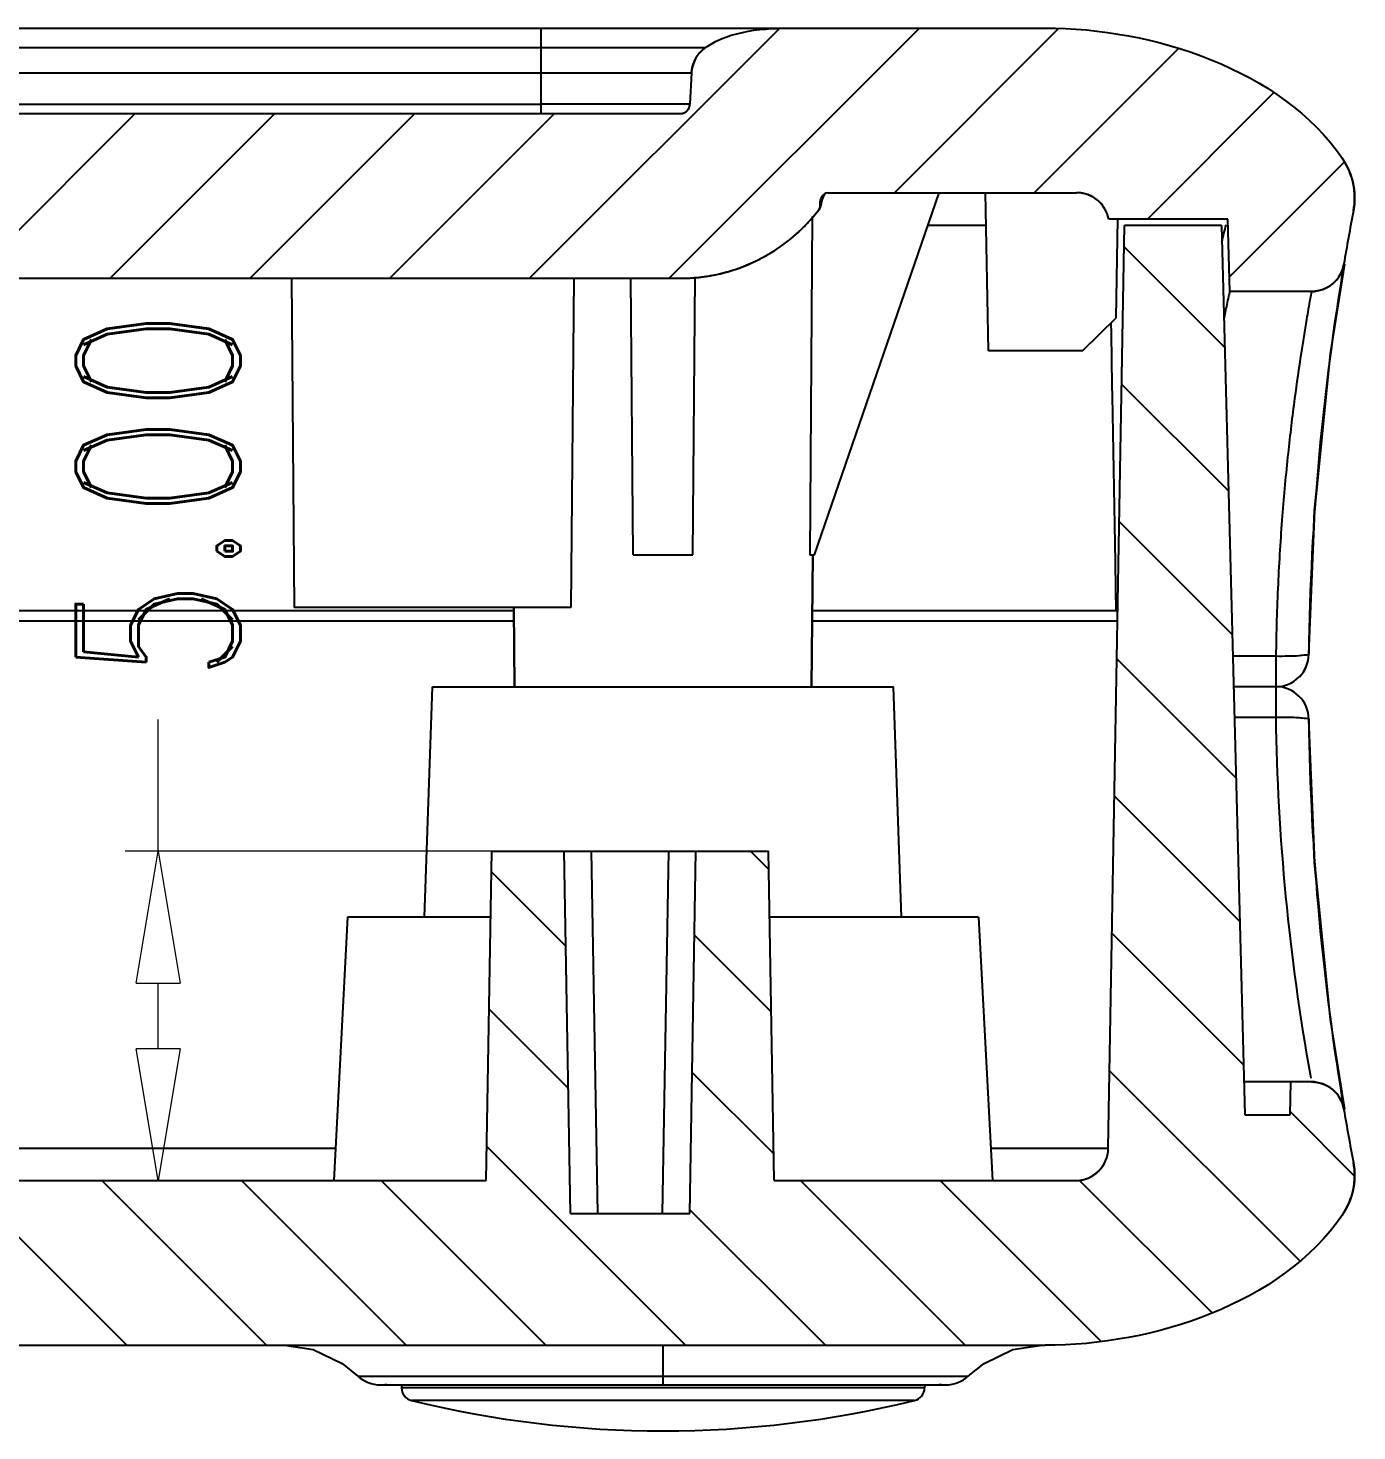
# Model space of a CAD drawing. Header units: millimetres. Extents: x 2243 to 2552, y 611 to 826.
# Drawn here: x 2309.13 to 2329.31, y 659.29 to 680.59 of the extents above; entities that cross this region are included whole.
import ezdxf

# ---------------------------------------------------------------- set-up
doc = ezdxf.new("R2010")
doc.units = ezdxf.units.MM
doc.layers.add('dim', color=82, linetype='Continuous', lineweight=9)
doc.styles.add('ROMAND', font='romand.shx', dxfattribs={"width": 0.75, "bigfont": 'gbcbig.shx'})
doc.dimstyles.new('YanXiu', dxfattribs={"dimtxt": 2.5, "dimasz": 2.2, "dimexe": 1, "dimexo": 0, "dimgap": 0.66, "dimtad": 0, "dimzin": 1, "dimdsep": 46, "dimtxsty": 'ROMAND', "dimblk": 'CLOSEDBLANK', "dimcen": 0, "dimclrd": 3, "dimclre": 3, "dimclrt": 7, "dimazin": 0, "dimtfac": 1, "dimtofl": 0, "dimtmove": 0, "dimatfit": 3, "dimldrblk": 'CLOSEDBLANK', "dimfxl": 0, "dimlwd": 5, "dimlwe": 5, "dimarcsym": 0})

# ---------------------------------------------------------------- blocks, each defined once
blk = doc.blocks.new('_ClosedBlank')
at = {"color": 0, "linetype": 'ByBlock', "lineweight": -2}
for p, q in [((-1, 0.167), (0, 0)), ((-1, 0.167), (-1, -0.167)), ((0, 0), (-1, -0.167))]:
    blk.add_line(p, q, dxfattribs=at)
blk = doc.blocks.new('*D42')
at = {"layer": 'Defpoints', "color": 0}
for p in [(2311.103, 668.094), (2316.171, 668.094), (2316.084, 663.094)]:
    blk.add_point(p, dxfattribs=at)
at = {"layer": 'dim', "color": 3, "lineweight": 5}
for p, q in [((2311.103, 668.094), (2311.103, 670.094)), ((2316.171, 668.094), (2310.603, 668.094)), ((2311.103, 665.094), (2311.103, 666.094)), ((2316.084, 663.094), (2310.603, 663.094))]:
    blk.add_line(p, q, dxfattribs=at)
at = {"layer": 'dim', "color": 3, "lineweight": 5, "xscale": 2, "yscale": 2, "zscale": 2}
for p, rotation in [((2311.103, 668.094), 90), ((2311.103, 663.094), 270)]:
    blk.add_blockref('_ClosedBlank', p, dxfattribs=dict(at, rotation=rotation))
at = {"layer": 'dim', "color": 7, "insert": (2311.103, 673.495), "char_height": 2.5, "attachment_point": 5, "rotation": 90, "style": 'ROMAND'}
blk.add_mtext('5.00', dxfattribs=at)

msp = doc.modelspace()

# ---------------------------------------------------------------- hatches: boundary and pattern name
at = {"linetype": 'Continuous'}
h = msp.add_hatch(dxfattribs=at)
h.set_pattern_fill('DEFAULT__2', color=2, scale=1.5, angle=45, style=0, pattern_type=0)
h.set_pattern_definition([(45, (1918.4435, 575.48), (-1.06066, 1.06066), [])])
edge = h.paths.add_edge_path()
edge.add_line((2264.468, 670.594), (2265.821, 670.594))
edge.add_spline(control_points=[(2264.468, 670.594), (2264.178, 670.594), (2263.972, 670.797), (2263.968, 671.087)], knot_values=[0, 0, 0, 0, 1, 1, 1, 1], weights=[1, 0.807748, 0.807748, 1], degree=3, periodic=0)
edge.add_arc((2225.304, 670.59), 38.667, 0.7371, 10.772)
edge.add_spline(control_points=[(2263.29, 677.817), (2263.236, 678.098), (2263.295, 678.379), (2263.458, 678.615)], knot_values=[0, 0, 0, 0, 1, 1, 1, 1], weights=[1, 0.948541, 0.948541, 1], degree=3, periodic=0)
edge.add_spline(control_points=[(2263.458, 678.615), (2264.371, 679.941), (2266.358, 680.594), (2267.971, 680.594)], knot_values=[0, 0, 0, 0, 1, 1, 1, 1], degree=3, periodic=0)
edge.add_line((2267.971, 680.594), (2271.771, 680.594))
edge.add_spline(control_points=[(2271.771, 680.594), (2272.435, 680.594), (2272.869, 680.478), (2273.125, 680.299)], knot_values=[0, 0, 0, 0, 1, 1, 1, 1], degree=3, periodic=0)
edge.add_spline(control_points=[(2273.125, 680.299), (2273.254, 680.209), (2273.33, 680.072), (2273.339, 679.915)], knot_values=[0, 0, 0, 0, 1, 1, 1, 1], weights=[1, 0.93226, 0.93226, 1], degree=3, periodic=0)
edge.add_line((2273.339, 679.915), (2273.364, 679.436))
edge.add_spline(control_points=[(2273.514, 679.294), (2273.429, 679.294), (2273.368, 679.352), (2273.364, 679.436)], knot_values=[0, 0, 0, 0, 1, 1, 1, 1], weights=[1, 0.816916, 0.816916, 1], degree=3, periodic=0)
edge.add_line((2273.514, 679.294), (2319.029, 679.294))
edge.add_spline(control_points=[(2319.029, 679.294), (2319.113, 679.294), (2319.174, 679.352), (2319.179, 679.436)], knot_values=[0, 0, 0, 0, 1, 1, 1, 1], weights=[1, 0.816916, 0.816916, 1], degree=3, periodic=0)
edge.add_line((2319.204, 679.915), (2319.179, 679.436))
edge.add_spline(control_points=[(2319.204, 679.915), (2319.212, 680.072), (2319.288, 680.209), (2319.417, 680.299)], knot_values=[0, 0, 0, 0, 1, 1, 1, 1], weights=[1, 0.93226, 0.93226, 1], degree=3, periodic=0)
edge.add_spline(control_points=[(2319.417, 680.299), (2319.674, 680.478), (2320.108, 680.594), (2320.771, 680.594)], knot_values=[0, 0, 0, 0, 1, 1, 1, 1], degree=3, periodic=0)
edge.add_line((2320.771, 680.594), (2324.571, 680.594))
edge.add_spline(control_points=[(2324.571, 680.594), (2326.184, 680.594), (2328.172, 679.941), (2329.085, 678.615)], knot_values=[0, 0, 0, 0, 1, 1, 1, 1], degree=3, periodic=0)
edge.add_spline(control_points=[(2329.085, 678.615), (2329.247, 678.379), (2329.306, 678.098), (2329.253, 677.817)], knot_values=[0, 0, 0, 0, 1, 1, 1, 1], weights=[1, 0.948541, 0.948541, 1], degree=3, periodic=0)
edge.add_arc((2367.145, 670.605), 38.573, 169.2247, 170.4414)
edge.add_spline(control_points=[(2329.108, 677.011), (2329.065, 676.759), (2328.87, 676.594), (2328.615, 676.594)], knot_values=[0, 0, 0, 0, 1, 1, 1, 1], weights=[1, 0.842376, 0.842376, 1], degree=3, periodic=0)
edge.add_line((2328.615, 676.594), (2327.376, 676.594))
edge.add_line((2327.376, 676.594), (2327.347, 677.694))
edge.add_line((2327.347, 677.694), (2325.539, 677.694))
edge.add_spline(control_points=[(2325.539, 677.694), (2325.489, 677.937), (2325.297, 678.094), (2325.049, 678.094)], knot_values=[0, 0, 0, 0, 1, 1, 1, 1], weights=[1, 0.849731, 0.849731, 1], degree=3, periodic=0)
edge.add_line((2321.271, 678.094), (2325.049, 678.094))
edge.add_spline(control_points=[(2321.271, 678.094), (2321.028, 678.094), (2321.208, 677.931), (2321.135, 677.835)], knot_values=[0, 0, 0, 0, 1, 1, 1, 1], degree=3, periodic=0)
edge.add_spline(control_points=[(2319.029, 676.794), (2319.87, 676.794), (2320.624, 677.167), (2321.135, 677.835)], knot_values=[0, 0, 0, 0, 1, 1, 1, 1], weights=[1, 0.930903, 0.930903, 1], degree=3, periodic=0)
edge.add_line((2273.514, 676.794), (2319.029, 676.794))
edge.add_spline(control_points=[(2273.514, 676.794), (2272.672, 676.794), (2271.918, 677.167), (2271.407, 677.835)], knot_values=[0, 0, 0, 0, 1, 1, 1, 1], weights=[1, 0.930903, 0.930903, 1], degree=3, periodic=0)
edge.add_spline(control_points=[(2271.407, 677.835), (2271.335, 677.931), (2271.514, 678.094), (2271.271, 678.094)], knot_values=[0, 0, 0, 0, 1, 1, 1, 1], degree=3, periodic=0)
edge.add_line((2267.493, 678.094), (2271.271, 678.094))
edge.add_spline(control_points=[(2267.493, 678.094), (2267.205, 678.094), (2266.999, 677.891), (2266.994, 677.602)], knot_values=[0, 0, 0, 0, 1, 1, 1, 1], weights=[1, 0.808834, 0.808834, 1], degree=3, periodic=0)
edge.add_line((2266.994, 677.602), (2266.891, 671.744))
edge.add_line((2265.851, 671.744), (2266.891, 671.744))
edge.add_line((2265.851, 671.744), (2265.821, 670.594))
h = msp.add_hatch(dxfattribs=at)
h.set_pattern_fill('DEFAULT__1', color=2, scale=1.5, angle=-45, style=0, pattern_type=0)
h.set_pattern_definition([(315, (1920.5649, 575.48), (1.06066, 1.06066), [])])
edge = h.paths.add_edge_path()
edge.add_line((2267.971, 660.594), (2283.745, 660.594))
edge.add_spline(control_points=[(2267.971, 660.594), (2266.358, 660.594), (2264.371, 661.247), (2263.458, 662.573)], knot_values=[0, 0, 0, 0, 1, 1, 1, 1], degree=3, periodic=0)
edge.add_spline(control_points=[(2263.458, 662.573), (2263.295, 662.809), (2263.236, 663.089), (2263.29, 663.371)], knot_values=[0, 0, 0, 0, 1, 1, 1, 1], weights=[1, 0.948541, 0.948541, 1], degree=3, periodic=0)
edge.add_arc((2225.304, 670.598), 38.667, 349.228, 359.2629)
edge.add_spline(control_points=[(2263.968, 670.1), (2263.972, 670.39), (2264.178, 670.594), (2264.468, 670.594)], knot_values=[0, 0, 0, 0, 1, 1, 1, 1], weights=[1, 0.807748, 0.807748, 1], degree=3, periodic=0)
edge.add_line((2264.468, 670.594), (2265.871, 670.594))
edge.add_line((2265.871, 670.594), (2265.897, 671.594))
edge.add_line((2266.871, 671.594), (2265.897, 671.594))
edge.add_line((2266.871, 671.594), (2267.011, 663.585))
edge.add_spline(control_points=[(2267.011, 663.585), (2267.016, 663.296), (2267.222, 663.094), (2267.511, 663.094)], knot_values=[0, 0, 0, 0, 1, 1, 1, 1], weights=[1, 0.808834, 0.808834, 1], degree=3, periodic=0)
edge.add_line((2267.511, 663.094), (2272.084, 663.094))
edge.add_line((2272.084, 663.094), (2272.171, 668.094))
edge.add_line((2272.171, 668.094), (2273.271, 668.094))
edge.add_line((2273.367, 662.594), (2273.271, 668.094))
edge.add_line((2273.367, 662.594), (2275.175, 662.594))
edge.add_line((2275.175, 662.594), (2275.271, 668.094))
edge.add_line((2275.271, 668.094), (2276.371, 668.094))
edge.add_line((2276.458, 663.094), (2276.371, 668.094))
edge.add_line((2276.458, 663.094), (2316.084, 663.094))
edge.add_line((2316.084, 663.094), (2316.171, 668.094))
edge.add_line((2316.171, 668.094), (2317.271, 668.094))
edge.add_line((2317.367, 662.594), (2317.271, 668.094))
edge.add_line((2317.367, 662.594), (2319.175, 662.594))
edge.add_line((2319.175, 662.594), (2319.271, 668.094))
edge.add_line((2319.271, 668.094), (2320.371, 668.094))
edge.add_line((2320.458, 663.094), (2320.371, 668.094))
edge.add_line((2320.458, 663.094), (2325.031, 663.094))
edge.add_spline(control_points=[(2325.031, 663.094), (2325.32, 663.094), (2325.526, 663.296), (2325.531, 663.585)], knot_values=[0, 0, 0, 0, 1, 1, 1, 1], weights=[1, 0.808834, 0.808834, 1], degree=3, periodic=0)
edge.add_line((2325.531, 663.585), (2325.776, 677.594))
edge.add_line((2327.25, 677.594), (2325.776, 677.594))
edge.add_line((2327.25, 677.594), (2327.603, 664.094))
edge.add_line((2327.603, 664.094), (2328.29, 664.094))
edge.add_line((2328.29, 664.094), (2328.303, 664.594))
edge.add_line((2328.615, 664.594), (2328.303, 664.594))
edge.add_spline(control_points=[(2328.615, 664.594), (2328.87, 664.594), (2329.065, 664.429), (2329.108, 664.177)], knot_values=[0, 0, 0, 0, 1, 1, 1, 1], weights=[1, 0.842376, 0.842376, 1], degree=3, periodic=0)
edge.add_arc((2367.145, 670.582), 38.573, 189.5586, 190.7753)
edge.add_spline(control_points=[(2329.253, 663.371), (2329.306, 663.089), (2329.247, 662.809), (2329.085, 662.573)], knot_values=[0, 0, 0, 0, 1, 1, 1, 1], weights=[1, 0.948541, 0.948541, 1], degree=3, periodic=0)
edge.add_spline(control_points=[(2329.085, 662.573), (2328.172, 661.247), (2326.184, 660.594), (2324.571, 660.594)], knot_values=[0, 0, 0, 0, 1, 1, 1, 1], degree=3, periodic=0)
edge.add_line((2308.797, 660.594), (2324.571, 660.594))
edge.add_line((2308.771, 660.894), (2308.797, 660.594))
edge.add_line((2283.771, 660.894), (2308.771, 660.894))
edge.add_line((2283.771, 660.894), (2283.745, 660.594))

# ---------------------------------------------------------------- linework, layer by layer
at = {"color": 7, "linetype": 'Continuous'}
for p, q in [((2272.971, 680.594), (2319.571, 680.594)), ((2316.921, 679.294), (2316.921, 680.594)), ((2316.921, 680.594), (2320.771, 680.594)), ((2320.771, 680.594), (2324.571, 680.594)), ((2320.771, 680.594), (2324.571, 680.594)), ((2275.621, 680.299), (2316.921, 680.299)), ((2316.921, 680.299), (2319.417, 680.299)), ((2275.621, 679.915), (2316.921, 679.915)), ((2316.921, 679.915), (2319.204, 679.915)), ((2319.204, 679.915), (2319.179, 679.436)), ((2319.204, 679.915), (2319.179, 679.436)), ((2273.514, 679.294), (2319.029, 679.294)), ((2273.514, 679.294), (2319.029, 679.294)), ((2275.621, 679.436), (2316.921, 679.436)), ((2319.179, 679.436), (2316.921, 679.436)), ((2321.071, 672.594), (2322.965, 678.094)), ((2321.203, 678.037), (2321.231, 678.08)), ((2321.271, 678.094), (2325.049, 678.094)), ((2321.271, 678.094), (2325.049, 678.094)), ((2323.711, 675.694), (2323.669, 678.094)), ((2321.036, 677.732), (2320.999, 672.594)), ((2322.796, 677.602), (2323.677, 677.602)), ((2325.531, 663.585), (2325.776, 677.594)), ((2325.531, 663.585), (2325.776, 677.594)), ((2327.347, 677.694), (2325.539, 677.694)), ((2327.347, 677.694), (2325.539, 677.694)), ((2325.65, 676.194), (2325.676, 677.694)), ((2327.25, 677.594), (2325.776, 677.594)), ((2327.25, 677.594), (2325.776, 677.594)), ((2327.25, 677.594), (2327.603, 664.094)), ((2327.25, 677.594), (2327.603, 664.094)), ((2327.376, 676.594), (2327.347, 677.694)), ((2327.376, 676.594), (2327.347, 677.694)), ((2328.903, 675.646), (2329.123, 677.008)), ((2328.904, 675.646), (2329.123, 677.008)), ((2273.514, 676.794), (2319.029, 676.794)), ((2273.514, 676.794), (2319.029, 676.794)), ((2313.128, 676.794), (2313.171, 671.794)), ((2317.415, 676.794), (2317.371, 671.794)), ((2318.319, 672.594), (2318.283, 676.794)), ((2319.223, 672.594), (2319.26, 676.819)), ((2328.615, 676.594), (2327.376, 676.594)), ((2328.615, 676.594), (2327.376, 676.594)), ((2325.141, 675.694), (2325.65, 676.194)), ((2325.578, 675.95), (2325.575, 676.12)), ((2325.591, 675.168), (2325.578, 675.95)), ((2325.141, 675.694), (2323.711, 675.694)), ((2328.664, 673.267), (2328.903, 675.646)), ((2328.665, 673.267), (2328.904, 675.646)), ((2325.594, 675.009), (2325.591, 675.168)), ((2325.638, 672.489), (2325.594, 675.009)), ((2328.575, 671.087), (2328.665, 673.267)), ((2328.575, 671.087), (2328.664, 673.267)), ((2318.319, 672.594), (2319.223, 672.594)), ((2320.999, 672.594), (2321.071, 672.594)), ((2321.027, 670.594), (2321.045, 672.594)), ((2321.045, 672.594), (2321.027, 670.594)), ((2325.646, 672.07), (2325.638, 672.489)), ((2325.651, 671.744), (2325.646, 672.07)), ((2298.28, 671.594), (2316.506, 671.594)), ((2316.505, 671.744), (2298.281, 671.744)), ((2317.37, 671.794), (2313.172, 671.794)), ((2316.515, 670.594), (2316.505, 671.794)), ((2316.505, 671.794), (2316.515, 670.594)), ((2321.036, 671.594), (2325.669, 671.594)), ((2325.651, 671.744), (2321.037, 671.744)), ((2325.651, 671.744), (2325.674, 671.744)), ((2328.075, 671.055), (2327.421, 671.055)), ((2328.075, 671.055), (2328.075, 670.132)), ((2328.574, 671.087), (2328.575, 671.087)), ((2315.149, 667.094), (2315.271, 670.594)), ((2315.271, 670.594), (2322.271, 670.594)), ((2322.393, 667.094), (2322.271, 670.594)), ((2328.075, 670.594), (2327.433, 670.594)), ((2327.445, 670.132), (2328.075, 670.132)), ((2328.664, 667.921), (2328.575, 670.1)), ((2328.575, 670.1), (2328.575, 670.1)), ((2316.084, 663.094), (2316.171, 668.094)), ((2316.084, 663.094), (2316.171, 668.094)), ((2316.171, 668.094), (2320.371, 668.094)), ((2316.171, 668.094), (2317.271, 668.094)), ((2317.367, 662.594), (2317.271, 668.094)), ((2317.367, 662.594), (2317.271, 668.094)), ((2317.779, 662.594), (2317.683, 668.094)), ((2318.764, 662.594), (2318.86, 668.094)), ((2319.175, 662.594), (2319.271, 668.094)), ((2319.175, 662.594), (2319.271, 668.094)), ((2319.271, 668.094), (2320.371, 668.094)), ((2320.458, 663.094), (2320.371, 668.094)), ((2320.458, 663.094), (2320.371, 668.094)), ((2328.903, 665.541), (2328.664, 667.921)), ((2313.981, 667.094), (2313.771, 663.094)), ((2316.154, 667.094), (2313.981, 667.094)), ((2323.561, 667.094), (2320.389, 667.094)), ((2323.562, 667.094), (2323.771, 663.094)), ((2329.123, 664.179), (2328.903, 665.541)), ((2329.123, 664.179), (2328.904, 665.541)), ((2328.615, 664.594), (2327.59, 664.594)), ((2328.29, 664.094), (2328.303, 664.594)), ((2328.29, 664.094), (2328.303, 664.594)), ((2328.615, 664.594), (2328.303, 664.594)), ((2328.594, 664.71), (2328.605, 664.648)), ((2327.603, 664.094), (2328.29, 664.094)), ((2327.603, 664.094), (2328.29, 664.094)), ((2298.45, 663.585), (2313.797, 663.585)), ((2323.745, 663.585), (2325.513, 663.585)), ((2276.458, 663.094), (2316.084, 663.094)), ((2276.458, 663.094), (2316.084, 663.094)), ((2320.458, 663.094), (2325.031, 663.094)), ((2320.458, 663.094), (2325.031, 663.094)), ((2317.367, 662.594), (2319.175, 662.594)), ((2317.367, 662.594), (2319.175, 662.594)), ((2267.971, 660.594), (2324.571, 660.594)), ((2308.797, 660.594), (2324.571, 660.594)), ((2318.771, 659.994), (2318.771, 660.594)), ((2314.138, 660.127), (2323.404, 660.127)), ((2314.478, 659.994), (2323.065, 659.994)), ((2314.578, 659.994), (2314.547, 659.994)), ((2314.799, 659.994), (2314.8, 659.947)), ((2314.799, 659.994), (2314.8, 659.947)), ((2322.742, 659.947), (2314.8, 659.947)), ((2322.743, 659.994), (2322.742, 659.947)), ((2322.743, 659.994), (2322.742, 659.947)), ((2322.996, 659.994), (2322.965, 659.994)), ((2322.59, 659.756), (2314.952, 659.756))]:
    msp.add_line(p, q, dxfattribs=at)
for points in [[(2321.135, 677.835), (2321.15, 677.86), (2321.165, 677.9), (2321.176, 677.942), (2321.187, 677.988), (2321.203, 678.037)], [(2328.904, 665.541), (2328.665, 667.921), (2328.575, 670.1)], [(2313.021, 660.594), (2313.459, 660.53), (2313.897, 660.319), (2314.138, 660.127)], [(2323.404, 660.127), (2323.645, 660.319), (2324.083, 660.53), (2324.521, 660.594)]]:
    msp.add_lwpolyline(points, dxfattribs=at)
for centre, radius, start, end in [((2319.703, 679.889), 0.5, 124.8945, 177), ((2319.029, 679.444), 0.15, 270, 357), ((2328.213, 678.015), 1.058, 349.2246, 34.5432), ((2325.049, 677.594), 0.5, 11.537, 90), ((2319.029, 679.444), 2.65, 270, 322.6342), ((2367.145, 670.605), 38.573, 169.2247, 170.4414), ((2367.145, 670.605), 38.573, 169.2247, 170.4414), ((2328.615, 677.094), 0.5, 270, 350.4412), ((2367.279, 670.584), 38.708, 170.4435, 174.7549), ((2367.236, 670.593), 38.665, 174.7616, 179.2672), ((2328.075, 671.094), 0.5, 270, 359.2659), ((2328.075, 671.094), 0.5, 315.6249, 359.2659), ((2328.075, 670.094), 0.5, 0.7341, 89.9988), ((2328.075, 670.094), 0.5, 0.7341, 89.9999), ((2361.517, 670.599), 33.446, 180.8005, 190.1426), ((2367.198, 670.593), 38.627, 180.7306, 185.2407), ((2367.281, 670.603), 38.71, 185.2453, 189.5564), ((2328.615, 664.094), 0.5, 9.5588, 90), ((2367.145, 670.582), 38.573, 189.5586, 190.7753), ((2367.145, 670.582), 38.573, 189.5586, 190.7753), ((2325.031, 663.594), 0.5, 270, 359), ((2328.213, 663.173), 1.058, 325.4568, 10.7754), ((2314.478, 660.494), 0.5, 227.2522, 270), ((2323.065, 660.494), 0.5, 270, 312.7478), ((2315, 659.951), 0.2, 181, 256.1829), ((2322.542, 659.951), 0.2, 283.8171, 359), ((2318.771, 675.285), 15.991, 256.1829, 283.8171)]:
    msp.add_arc(centre, radius, start, end, dxfattribs=at)
for points, start_tangent, end_tangent in [([(2319.417, 680.299), (2320.771, 680.594)], (0.820206, 0.572068), (1, 0)), ([(2319.417, 680.299), (2320.771, 680.594)], (0.820206, 0.572068), (1, 0)), ([(2324.571, 680.594), (2329.085, 678.615)], (1, 0), (0.567028, -0.823699)), ([(2324.571, 680.594), (2329.085, 678.615)], (1, 0), (0.567028, -0.823699)), ([(2319.204, 679.915), (2319.204, 679.922), (2319.205, 679.929), (2319.205, 679.935), (2319.206, 679.942), (2319.207, 679.949), (2319.208, 679.956), (2319.209, 679.963), (2319.21, 679.97), (2319.211, 679.977), (2319.212, 679.984), (2319.214, 679.991), (2319.215, 679.998), (2319.217, 680.005), (2319.218, 680.012), (2319.22, 680.018), (2319.222, 680.025), (2319.224, 680.032), (2319.226, 680.039), (2319.228, 680.046), (2319.231, 680.053), (2319.233, 680.059), (2319.236, 680.066), (2319.238, 680.073), (2319.241, 680.079), (2319.244, 680.086), (2319.247, 680.093), (2319.25, 680.099), (2319.253, 680.106), (2319.256, 680.112), (2319.259, 680.119), (2319.262, 680.125), (2319.266, 680.132), (2319.27, 680.138), (2319.273, 680.144), (2319.277, 680.15), (2319.281, 680.156), (2319.285, 680.162), (2319.289, 680.168), (2319.293, 680.174), (2319.297, 680.18), (2319.301, 680.186), (2319.305, 680.192), (2319.31, 680.198), (2319.314, 680.203), (2319.319, 680.209), (2319.323, 680.214), (2319.328, 680.22), (2319.333, 680.225), (2319.338, 680.23), (2319.343, 680.235), (2319.348, 680.24), (2319.353, 680.245), (2319.358, 680.25), (2319.363, 680.255), (2319.368, 680.26), (2319.373, 680.265), (2319.379, 680.269), (2319.384, 680.274), (2319.389, 680.278), (2319.395, 680.282), (2319.4, 680.287), (2319.406, 680.291), (2319.411, 680.295), (2319.417, 680.299)], (0.052336, 0.99863), (0.820206, 0.572068)), ([(2319.029, 679.294), (2319.032, 679.294), (2319.035, 679.294), (2319.039, 679.294), (2319.042, 679.294), (2319.045, 679.295), (2319.049, 679.295), (2319.052, 679.296), (2319.055, 679.296), (2319.059, 679.297), (2319.062, 679.297), (2319.066, 679.298), (2319.069, 679.299), (2319.072, 679.3), (2319.076, 679.301), (2319.079, 679.302), (2319.082, 679.304), (2319.086, 679.305), (2319.089, 679.306), (2319.092, 679.308), (2319.096, 679.309), (2319.099, 679.311), (2319.102, 679.313), (2319.105, 679.315), (2319.109, 679.317), (2319.112, 679.319), (2319.115, 679.321), (2319.118, 679.323), (2319.121, 679.325), (2319.124, 679.328), (2319.127, 679.33), (2319.129, 679.332), (2319.132, 679.335), (2319.135, 679.338), (2319.137, 679.34), (2319.14, 679.343), (2319.142, 679.346), (2319.145, 679.349), (2319.147, 679.352), (2319.149, 679.354), (2319.152, 679.357), (2319.154, 679.361), (2319.156, 679.364), (2319.158, 679.367), (2319.159, 679.37), (2319.161, 679.373), (2319.163, 679.376), (2319.164, 679.38), (2319.166, 679.383), (2319.167, 679.386), (2319.169, 679.389), (2319.17, 679.393), (2319.171, 679.396), (2319.172, 679.399), (2319.173, 679.403), (2319.174, 679.406), (2319.175, 679.41), (2319.176, 679.413), (2319.176, 679.416), (2319.177, 679.42), (2319.177, 679.423), (2319.178, 679.426), (2319.178, 679.429), (2319.178, 679.433), (2319.179, 679.436)], (1, 0), (0.052336, 0.99863)), ([(2329.085, 678.615), (2329.092, 678.604), (2329.099, 678.594), (2329.106, 678.583), (2329.113, 678.572), (2329.119, 678.561), (2329.126, 678.55), (2329.132, 678.539), (2329.139, 678.527), (2329.145, 678.516), (2329.151, 678.505), (2329.157, 678.493), (2329.163, 678.481), (2329.168, 678.47), (2329.174, 678.458), (2329.179, 678.446), (2329.185, 678.434), (2329.19, 678.422), (2329.195, 678.409), (2329.2, 678.397), (2329.204, 678.385), (2329.209, 678.373), (2329.213, 678.36), (2329.217, 678.348), (2329.222, 678.335), (2329.225, 678.322), (2329.229, 678.31), (2329.233, 678.297), (2329.236, 678.284), (2329.24, 678.271), (2329.243, 678.259), (2329.246, 678.246), (2329.248, 678.233), (2329.251, 678.22), (2329.254, 678.207), (2329.256, 678.194), (2329.258, 678.181), (2329.26, 678.167), (2329.262, 678.154), (2329.264, 678.141), (2329.265, 678.128), (2329.266, 678.115), (2329.268, 678.102), (2329.269, 678.089), (2329.269, 678.075), (2329.27, 678.062), (2329.271, 678.049), (2329.271, 678.036), (2329.271, 678.023), (2329.271, 678.01), (2329.271, 677.997), (2329.271, 677.984), (2329.27, 677.971), (2329.27, 677.958), (2329.269, 677.945), (2329.268, 677.932), (2329.267, 677.919), (2329.266, 677.906), (2329.264, 677.893), (2329.263, 677.88), (2329.261, 677.867), (2329.259, 677.855), (2329.257, 677.842), (2329.255, 677.829), (2329.253, 677.817)], (0.567028, -0.823699), (-0.18696, -0.982367)), ([(2321.271, 678.094), (2321.135, 677.835)], (-1, 0), (-0.60795, -0.793975)), ([(2321.135, 677.835), (2321.206, 678.044)], (0.607721, 0.794151), (0.419088, 0.907946)), ([(2321.271, 678.094), (2321.152, 677.921)], (-1, 0), (0.116433, -0.993199)), ([(2321.206, 678.044), (2321.232, 678.081)], (0.419088, 0.907946), (0.783805, 0.621007)), ([(2325.539, 677.694), (2325.537, 677.703), (2325.534, 677.713), (2325.532, 677.723), (2325.529, 677.733), (2325.526, 677.742), (2325.523, 677.752), (2325.52, 677.762), (2325.516, 677.772), (2325.512, 677.781), (2325.508, 677.791), (2325.504, 677.801), (2325.5, 677.81), (2325.495, 677.82), (2325.49, 677.829), (2325.485, 677.839), (2325.479, 677.848), (2325.474, 677.857), (2325.468, 677.866), (2325.462, 677.875), (2325.456, 677.884), (2325.449, 677.893), (2325.443, 677.902), (2325.436, 677.911), (2325.429, 677.919), (2325.421, 677.927), (2325.414, 677.936), (2325.406, 677.944), (2325.398, 677.951), (2325.39, 677.959), (2325.382, 677.967), (2325.374, 677.974), (2325.365, 677.981), (2325.356, 677.988), (2325.348, 677.995), (2325.339, 678.001), (2325.329, 678.008), (2325.32, 678.014), (2325.311, 678.02), (2325.301, 678.025), (2325.292, 678.031), (2325.282, 678.036), (2325.272, 678.041), (2325.262, 678.046), (2325.252, 678.05), (2325.242, 678.055), (2325.232, 678.059), (2325.222, 678.063), (2325.212, 678.066), (2325.202, 678.07), (2325.191, 678.073), (2325.181, 678.076), (2325.171, 678.079), (2325.161, 678.081), (2325.15, 678.083), (2325.14, 678.085), (2325.13, 678.087), (2325.119, 678.089), (2325.109, 678.09), (2325.099, 678.091), (2325.089, 678.092), (2325.079, 678.093), (2325.069, 678.093), (2325.059, 678.094), (2325.049, 678.094)], (-0.2, 0.979796), (-1, 0)), ([(2319.029, 676.794), (2319.066, 676.794), (2319.102, 676.795), (2319.139, 676.796), (2319.177, 676.798), (2319.214, 676.8), (2319.251, 676.803), (2319.288, 676.806), (2319.325, 676.81), (2319.363, 676.815), (2319.4, 676.82), (2319.438, 676.825), (2319.475, 676.832), (2319.512, 676.838), (2319.55, 676.845), (2319.587, 676.853), (2319.624, 676.861), (2319.661, 676.87), (2319.698, 676.88), (2319.736, 676.89), (2319.772, 676.9), (2319.809, 676.911), (2319.846, 676.923), (2319.883, 676.935), (2319.919, 676.948), (2319.955, 676.961), (2319.991, 676.975), (2320.027, 676.989), (2320.063, 677.004), (2320.098, 677.019), (2320.134, 677.035), (2320.169, 677.051), (2320.204, 677.068), (2320.238, 677.086), (2320.273, 677.104), (2320.307, 677.122), (2320.34, 677.141), (2320.374, 677.16), (2320.407, 677.18), (2320.44, 677.201), (2320.472, 677.221), (2320.505, 677.243), (2320.536, 677.264), (2320.568, 677.287), (2320.599, 677.309), (2320.63, 677.332), (2320.66, 677.355), (2320.69, 677.379), (2320.72, 677.403), (2320.749, 677.428), (2320.778, 677.453), (2320.806, 677.478), (2320.834, 677.504), (2320.862, 677.53), (2320.889, 677.556), (2320.916, 677.583), (2320.942, 677.61), (2320.967, 677.637), (2320.993, 677.665), (2321.018, 677.692), (2321.042, 677.721), (2321.066, 677.749), (2321.089, 677.778), (2321.112, 677.806), (2321.135, 677.835)], (1, 0), (0.606901, 0.794777)), ([(2321.152, 677.921), (2321.135, 677.835)], (0.116433, -0.993199), (-0.60795, -0.793975)), ([(2327.256, 677.346), (2327.321, 677.605)], (0.225762, 0.974183), (0.269768, 0.962925)), ([(2329.108, 677.011), (2329.107, 677.006), (2329.106, 677.001), (2329.105, 676.996), (2329.104, 676.991), (2329.103, 676.986), (2329.102, 676.981), (2329.101, 676.976), (2329.099, 676.971), (2329.098, 676.966), (2329.097, 676.961), (2329.095, 676.956), (2329.094, 676.951), (2329.092, 676.945), (2329.091, 676.94), (2329.089, 676.935), (2329.087, 676.93), (2329.086, 676.925), (2329.084, 676.92), (2329.082, 676.915), (2329.08, 676.91), (2329.078, 676.905), (2329.076, 676.9), (2329.074, 676.895), (2329.072, 676.89), (2329.069, 676.885), (2329.067, 676.88), (2329.065, 676.876), (2329.062, 676.871), (2329.06, 676.866), (2329.057, 676.861), (2329.055, 676.856), (2329.052, 676.851), (2329.049, 676.846), (2329.047, 676.841), (2329.044, 676.837), (2329.041, 676.832), (2329.038, 676.827), (2329.035, 676.822), (2329.032, 676.818), (2329.029, 676.813), (2329.026, 676.808), (2329.022, 676.804), (2329.019, 676.799), (2329.016, 676.795), (2329.012, 676.79), (2329.009, 676.786), (2329.005, 676.781), (2329.002, 676.777), (2328.998, 676.773), (2328.994, 676.768), (2328.991, 676.764), (2328.987, 676.76), (2328.983, 676.755), (2328.979, 676.751), (2328.975, 676.747), (2328.971, 676.743), (2328.967, 676.739), (2328.963, 676.735), (2328.959, 676.731), (2328.955, 676.727), (2328.951, 676.723), (2328.946, 676.719), (2328.942, 676.716), (2328.938, 676.712), (2328.933, 676.708), (2328.929, 676.705), (2328.924, 676.701), (2328.92, 676.698), (2328.915, 676.694), (2328.911, 676.691), (2328.906, 676.687), (2328.902, 676.684), (2328.897, 676.681), (2328.892, 676.678), (2328.887, 676.674), (2328.883, 676.671), (2328.878, 676.668), (2328.873, 676.665), (2328.868, 676.663), (2328.863, 676.66), (2328.858, 676.657), (2328.853, 676.654), (2328.848, 676.652), (2328.843, 676.649), (2328.838, 676.646), (2328.833, 676.644), (2328.828, 676.641), (2328.823, 676.639), (2328.818, 676.637), (2328.813, 676.635), (2328.807, 676.632), (2328.802, 676.63), (2328.797, 676.628), (2328.792, 676.626), (2328.787, 676.624), (2328.782, 676.622), (2328.776, 676.621), (2328.771, 676.619), (2328.766, 676.617), (2328.761, 676.615), (2328.755, 676.614), (2328.75, 676.612), (2328.745, 676.611), (2328.74, 676.61), (2328.734, 676.608), (2328.729, 676.607), (2328.724, 676.606), (2328.718, 676.605), (2328.713, 676.604), (2328.708, 676.602), (2328.703, 676.602), (2328.697, 676.601), (2328.692, 676.6), (2328.687, 676.599), (2328.682, 676.598), (2328.677, 676.598), (2328.671, 676.597), (2328.666, 676.596), (2328.661, 676.596), (2328.656, 676.595), (2328.651, 676.595), (2328.645, 676.595), (2328.64, 676.594), (2328.635, 676.594), (2328.63, 676.594), (2328.625, 676.594), (2328.62, 676.594), (2328.615, 676.594)], (-0.16606, -0.986116), (-1, 0)), ([(2327.376, 676.594), (2327.357, 676.517), (2327.305, 676.277), (2327.285, 676.173)], (-0.246258, -0.969204), (-0.184173, -0.982894)), ([(2328.615, 676.594), (2328.595, 676.483), (2328.54, 676.168), (2328.458, 675.657), (2328.36, 674.971), (2328.26, 674.137), (2328.172, 673.185), (2328.108, 672.152), (2328.075, 671.055)], (-0.179565, -0.983746), (-0.013894, -0.999903)), ([(2328.574, 671.087), (2328.536, 671.073), (2328.428, 671.062), (2328.266, 671.056), (2328.075, 671.055)], (-0.020631, -0.999787), (-0.998909, 0.046691)), ([(2328.075, 670.132), (2328.266, 670.132), (2328.428, 670.125), (2328.536, 670.114), (2328.574, 670.1)], (0.99992, 0.01264), (0.016401, -0.999865)), ([(2328.615, 664.594), (2328.62, 664.594), (2328.625, 664.594), (2328.63, 664.594), (2328.635, 664.593), (2328.64, 664.593), (2328.645, 664.593), (2328.651, 664.592), (2328.656, 664.592), (2328.661, 664.592), (2328.666, 664.591), (2328.671, 664.591), (2328.677, 664.59), (2328.682, 664.589), (2328.687, 664.589), (2328.692, 664.588), (2328.697, 664.587), (2328.703, 664.586), (2328.708, 664.585), (2328.713, 664.584), (2328.718, 664.583), (2328.724, 664.582), (2328.729, 664.581), (2328.734, 664.579), (2328.74, 664.578), (2328.745, 664.577), (2328.75, 664.575), (2328.755, 664.574), (2328.761, 664.572), (2328.766, 664.57), (2328.771, 664.569), (2328.776, 664.567), (2328.782, 664.565), (2328.787, 664.563), (2328.792, 664.561), (2328.797, 664.559), (2328.802, 664.557), (2328.807, 664.555), (2328.813, 664.553), (2328.818, 664.551), (2328.823, 664.548), (2328.828, 664.546), (2328.833, 664.544), (2328.838, 664.541), (2328.843, 664.539), (2328.848, 664.536), (2328.853, 664.533), (2328.858, 664.531), (2328.863, 664.528), (2328.868, 664.525), (2328.873, 664.522), (2328.878, 664.519), (2328.883, 664.516), (2328.887, 664.513), (2328.892, 664.51), (2328.897, 664.507), (2328.902, 664.503), (2328.906, 664.5), (2328.911, 664.497), (2328.915, 664.493), (2328.92, 664.49), (2328.924, 664.486), (2328.929, 664.483), (2328.933, 664.479), (2328.938, 664.476), (2328.942, 664.472), (2328.946, 664.468), (2328.951, 664.464), (2328.955, 664.46), (2328.959, 664.456), (2328.963, 664.452), (2328.967, 664.448), (2328.971, 664.444), (2328.975, 664.44), (2328.979, 664.436), (2328.983, 664.432), (2328.987, 664.428), (2328.991, 664.424), (2328.994, 664.419), (2328.998, 664.415), (2329.002, 664.411), (2329.005, 664.406), (2329.009, 664.402), (2329.012, 664.397), (2329.016, 664.393), (2329.019, 664.388), (2329.022, 664.384), (2329.026, 664.379), (2329.029, 664.374), (2329.032, 664.37), (2329.035, 664.365), (2329.038, 664.36), (2329.041, 664.356), (2329.044, 664.351), (2329.047, 664.346), (2329.049, 664.341), (2329.052, 664.336), (2329.055, 664.332), (2329.057, 664.327), (2329.06, 664.322), (2329.062, 664.317), (2329.065, 664.312), (2329.067, 664.307), (2329.069, 664.302), (2329.072, 664.297), (2329.074, 664.292), (2329.076, 664.287), (2329.078, 664.282), (2329.08, 664.277), (2329.082, 664.272), (2329.084, 664.267), (2329.086, 664.262), (2329.087, 664.257), (2329.089, 664.252), (2329.091, 664.247), (2329.092, 664.242), (2329.094, 664.237), (2329.095, 664.232), (2329.097, 664.227), (2329.098, 664.222), (2329.099, 664.217), (2329.101, 664.212), (2329.102, 664.207), (2329.103, 664.202), (2329.104, 664.197), (2329.105, 664.192), (2329.106, 664.187), (2329.107, 664.182), (2329.108, 664.177)], (1, 0), (0.16606, -0.986116)), ([(2325.031, 663.094), (2325.037, 663.094), (2325.042, 663.094), (2325.048, 663.094), (2325.054, 663.094), (2325.059, 663.095), (2325.065, 663.095), (2325.07, 663.095), (2325.076, 663.096), (2325.082, 663.096), (2325.087, 663.097), (2325.093, 663.098), (2325.099, 663.098), (2325.104, 663.099), (2325.11, 663.1), (2325.116, 663.101), (2325.122, 663.102), (2325.127, 663.103), (2325.133, 663.104), (2325.139, 663.105), (2325.145, 663.107), (2325.15, 663.108), (2325.156, 663.11), (2325.162, 663.111), (2325.168, 663.113), (2325.173, 663.114), (2325.179, 663.116), (2325.185, 663.118), (2325.191, 663.12), (2325.197, 663.122), (2325.202, 663.124), (2325.208, 663.126), (2325.214, 663.128), (2325.219, 663.13), (2325.225, 663.133), (2325.231, 663.135), (2325.236, 663.138), (2325.242, 663.14), (2325.248, 663.143), (2325.253, 663.146), (2325.259, 663.148), (2325.264, 663.151), (2325.27, 663.154), (2325.275, 663.157), (2325.281, 663.16), (2325.286, 663.164), (2325.292, 663.167), (2325.297, 663.17), (2325.302, 663.174), (2325.308, 663.177), (2325.313, 663.181), (2325.318, 663.184), (2325.323, 663.188), (2325.329, 663.192), (2325.334, 663.195), (2325.339, 663.199), (2325.344, 663.203), (2325.349, 663.207), (2325.354, 663.211), (2325.358, 663.215), (2325.363, 663.22), (2325.368, 663.224), (2325.373, 663.228), (2325.377, 663.233), (2325.382, 663.237), (2325.386, 663.242), (2325.391, 663.246), (2325.395, 663.251), (2325.4, 663.255), (2325.404, 663.26), (2325.408, 663.265), (2325.412, 663.27), (2325.416, 663.275), (2325.42, 663.28), (2325.424, 663.285), (2325.428, 663.29), (2325.432, 663.295), (2325.436, 663.3), (2325.44, 663.305), (2325.443, 663.31), (2325.447, 663.315), (2325.45, 663.321), (2325.454, 663.326), (2325.457, 663.331), (2325.46, 663.337), (2325.464, 663.342), (2325.467, 663.348), (2325.47, 663.353), (2325.473, 663.359), (2325.476, 663.364), (2325.478, 663.37), (2325.481, 663.375), (2325.484, 663.381), (2325.486, 663.386), (2325.489, 663.392), (2325.491, 663.398), (2325.494, 663.403), (2325.496, 663.409), (2325.498, 663.415), (2325.5, 663.42), (2325.503, 663.426), (2325.505, 663.432), (2325.506, 663.438), (2325.508, 663.443), (2325.51, 663.449), (2325.512, 663.455), (2325.513, 663.461), (2325.515, 663.466), (2325.516, 663.472), (2325.518, 663.478), (2325.519, 663.484), (2325.52, 663.489), (2325.522, 663.495), (2325.523, 663.501), (2325.524, 663.506), (2325.525, 663.512), (2325.526, 663.518), (2325.527, 663.524), (2325.527, 663.529), (2325.528, 663.535), (2325.529, 663.541), (2325.529, 663.546), (2325.53, 663.552), (2325.53, 663.557), (2325.531, 663.563), (2325.531, 663.568), (2325.531, 663.574), (2325.531, 663.58), (2325.531, 663.585)], (1, 0), (0.017452, 0.999848)), ([(2329.253, 663.371), (2329.255, 663.358), (2329.257, 663.345), (2329.259, 663.333), (2329.261, 663.32), (2329.263, 663.307), (2329.264, 663.295), (2329.266, 663.282), (2329.267, 663.269), (2329.268, 663.256), (2329.269, 663.243), (2329.27, 663.23), (2329.27, 663.217), (2329.271, 663.204), (2329.271, 663.191), (2329.271, 663.178), (2329.271, 663.165), (2329.271, 663.151), (2329.271, 663.138), (2329.27, 663.125), (2329.269, 663.112), (2329.269, 663.099), (2329.268, 663.086), (2329.266, 663.073), (2329.265, 663.059), (2329.264, 663.046), (2329.262, 663.033), (2329.26, 663.02), (2329.258, 663.007), (2329.256, 662.994), (2329.254, 662.981), (2329.251, 662.968), (2329.248, 662.955), (2329.246, 662.942), (2329.243, 662.929), (2329.24, 662.916), (2329.236, 662.903), (2329.233, 662.89), (2329.229, 662.878), (2329.225, 662.865), (2329.222, 662.852), (2329.217, 662.84), (2329.213, 662.827), (2329.209, 662.815), (2329.204, 662.803), (2329.2, 662.79), (2329.195, 662.778), (2329.19, 662.766), (2329.185, 662.754), (2329.179, 662.742), (2329.174, 662.73), (2329.168, 662.718), (2329.163, 662.706), (2329.157, 662.695), (2329.151, 662.683), (2329.145, 662.671), (2329.139, 662.66), (2329.132, 662.649), (2329.126, 662.638), (2329.119, 662.627), (2329.113, 662.616), (2329.106, 662.605), (2329.099, 662.594), (2329.092, 662.583), (2329.085, 662.573)], (0.18696, -0.982367), (-0.567028, -0.823699)), ([(2329.085, 662.573), (2324.571, 660.594)], (-0.567028, -0.823699), (-1, 0)), ([(2329.085, 662.573), (2324.571, 660.594)], (-0.567028, -0.823699), (-1, 0))]:
    msp.add_spline(points, degree=3, dxfattribs=dict(at, start_tangent=start_tangent, end_tangent=end_tangent))

# ---------------------------------------------------------------- dimensions: what is measured, and where the dimension line sits
at = {"layer": 'dim'}
dim = msp.add_linear_dim(base=(2311.103, 668.094), p1=(2316.084, 663.094), p2=(2316.171, 668.094), angle=90, dimstyle='YanXiu', override={"dimasz": 2, "dimexe": 0.49975, "dimgap": 0.49975}, dxfattribs=at)
dim.commit()
dim.dimension.update_dxf_attribs({"geometry": '*D42', "text_midpoint": (2311.103, 673.495)})

doc.saveas('drawing.dxf')
